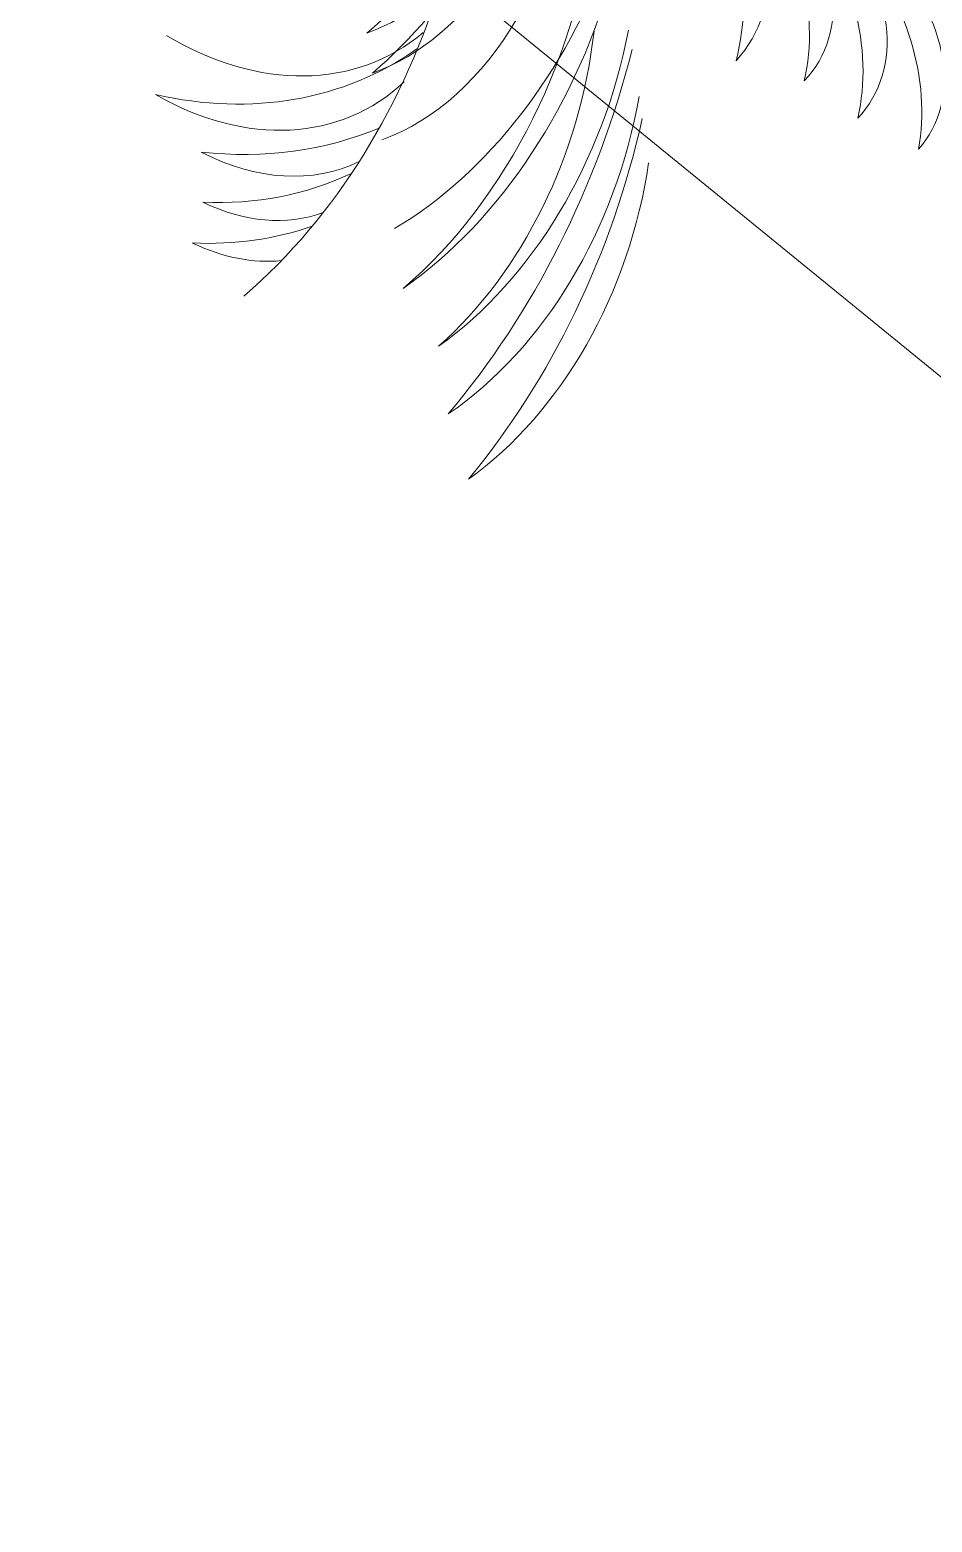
# Model space of a CAD drawing. Header units: millimetres. Extents: x 474016 to 477875, y 2288607 to 2292200.
# Drawn here: x 474379.33 to 474385.02, y 2289568.4 to 2289577.81 of the extents above; entities that cross this region are included whole.
import ezdxf

# ---------------------------------------------------------------- set-up
doc = ezdxf.new("R2010")
doc.units = ezdxf.units.MM
doc.header["$LTSCALE"] = 50
doc.layers.add('JARDIN-HP', color=64, linetype='Continuous', lineweight=5)
doc.layers.add('JARDINES', color=98, linetype='Continuous', lineweight=13)

# ---------------------------------------------------------------- blocks, each defined once
blk = doc.blocks.new('A$C41BB26E9')
at = {"color": 56, "true_color": 0x7a7a00}
for centre, major_axis, ratio, start_param, end_param in [((3.4843, 0.3578), (0.4071, 0.6674), 0.723404, -0.091225, 1.305586), ((3.5212, -0.2557), (0.7021, 1.151), 0.723404, 0.312027, 1.166602), ((3.3317, 0.0644), (0.4321, 0.7083), 0.723404, -0.110756, 1.24346), ((3.3531, -0.5745), (0.7367, 1.2077), 0.723404, 0.281779, 1.115718), ((3.1891, -0.1695), (0.4321, 0.7083), 0.723404, -0.110756, 1.24346), ((3.2104, -0.8084), (0.7367, 1.2077), 0.723404, 0.281779, 1.115718), ((3.0259, -0.6122), (0.525, 0.8606), 0.723404, -0.094138, 1.13012), ((3.0263, -1.3493), (0.8801, 1.4427), 0.723404, 0.261161, 1.023266), ((3.7035, -2.1029), (-2.624, 0.6366), 0.714286, 4.179349, 4.820469), ((4.122, -1.2835), (-1.5343, 0.3722), 0.714286, 3.888492, 4.926001), ((3.47, -1.48), (-1.6557, 0.4017), 0.714286, 3.88992, 4.86288), ((3.2901, -2.2819), (-2.8137, 0.6826), 0.714286, 4.170125, 4.780311), ((3.7802, -1.3807), (-1.5988, 0.3879), 0.714286, 3.86745, 4.883323), ((2.7155, -1.6527), (-1.879, 0.4558), 0.714286, 3.806569, 4.639337), ((3.1614, -1.8237), (-1.8636, 0.4521), 0.714286, 3.982805, 4.982914), ((3.6576, -1.5691), (-1.5601, 0.3785), 0.714286, 4.003422, 4.972752), ((2.9522, -1.3905), (-1.1117, 0.2697), 0.714286, 3.627505, 5.149011), ((2.6748, -1.4466), (-1.1117, 0.2697), 0.714286, 3.627505, 4.993486), ((2.5084, -1.4803), (-1.1117, 0.2697), 0.714286, 3.627505, 4.912474), ((2.2649, -2.0052), (-1.8636, 0.4521), 0.714286, 3.982805, 4.744909), ((2.0985, -2.0389), (-1.8636, 0.4521), 0.714286, 3.982805, 4.744909), ((2.4009, -1.9896), (1.2729, 0.7332), 0.72, -0.844939, 0.170934), ((1.6519, -2.4921), (2.089, 1.2033), 0.72, -0.53304, 0.10808), ((2.6898, -2.0527), (1.2215, 0.7036), 0.72, -0.823897, 0.213612), ((1.5886, -2.5325), (2.3417, 1.3489), 0.72, -0.431948, -0.051792), ((3.1233, -1.9167), (0.996, 0.5738), 0.72, -0.780102, -0.006837), ((2.0885, -2.5463), (2.0718, 1.1934), 0.72, -0.382187, -0.016555), ((3.4563, -1.9337), (0.8633, 0.4973), 0.72, -0.75224, -0.078285), ((2.2624, -2.5783), (2.0718, 1.1934), 0.72, -0.382187, -0.093724), ((3.6302, -1.9657), (0.8633, 0.4973), 0.72, -0.75224, -0.267806)]:
    blk.add_ellipse(centre, major_axis=major_axis, ratio=ratio, start_param=start_param, end_param=end_param, dxfattribs=at)
at = {"color": 56}
blk.add_ellipse((3.011, -1.7099), major_axis=(-1.9092, 0.4632), ratio=0.714286, start_param=3.88127, end_param=4.762007, dxfattribs=at)
at = {"color": 0}
blk.add_ellipse((1.2418, -4.4579), major_axis=(3.8202, 2.2006), ratio=0.72, start_param=0.180287, end_param=1.122445, dxfattribs=at)
at = {"color": 56, "true_color": 0x7a7a00, "extrusion": (0, 0, -1)}
for centre, major_axis, start_param, end_param in [((3.4318, -1.7866), (-0.5634, 1.2248), 3.45362, 4.308195), ((3.3238, -2.3917), (-0.3267, 0.7103), 3.050367, 4.447179)]:
    blk.add_ellipse(centre, major_axis=major_axis, ratio=0.723404, start_param=start_param, end_param=end_param, dxfattribs=at)

msp = doc.modelspace()

# ---------------------------------------------------------------- linework, layer by layer
at = {"layer": 'JARDINES'}
msp.add_lwpolyline([(474367.5936, 2289595.0342), (474451.9207, 2289526.2807, -0.467748), (474449.3931, 2289523.1805), (474365.17, 2289591.8493, -0.671378)], format="xyb", close=True, dxfattribs=at)

# ---------------------------------------------------------------- block references
at = {"layer": 'JARDIN-HP', "color": 8, "xscale": 1.499999999826813, "yscale": 1.499999999826813, "zscale": 1.499999999826813, "rotation": 266.6565195172511}
msp.add_blockref('A$C41BB26E9', (474383.7898, 2289583.0314), dxfattribs=at)

doc.saveas('drawing.dxf')
